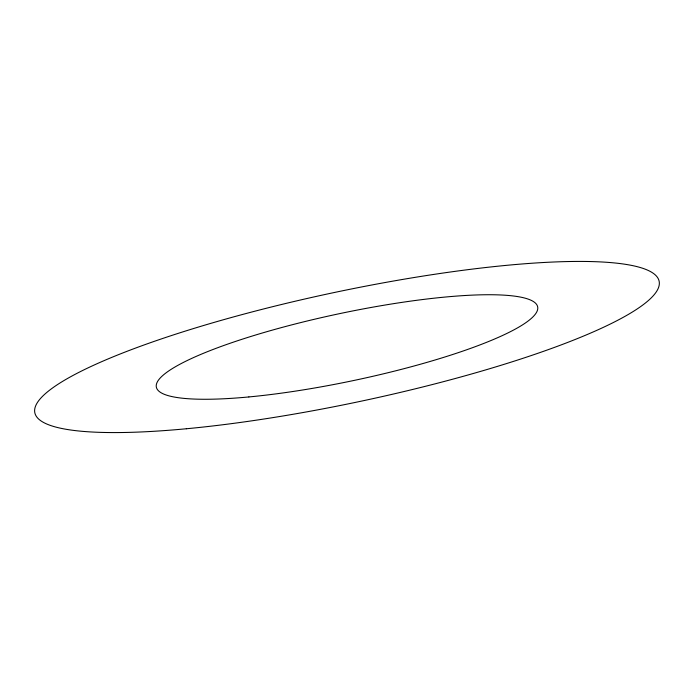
<?xml version="1.0" encoding="UTF-8"?>
<svg xmlns="http://www.w3.org/2000/svg" width="694" height="694" viewBox="0 0 694 694"><rect width="100%" height="100%" fill="white"/><g stroke="black" fill="none" stroke-linecap="round" stroke-linejoin="round"><path stroke-width="1.04" d="M248.868 396.942A194.841 34.171 -11.9 0 0 537.755 308.674A194.841 34.171 -11.9 0 0 254.377 335.384A194.841 34.171 -11.9 0 0 248.868 396.942M186.339 428.762A318.988 55.936 -11.9 0 0 659.3 284.254A318.988 55.936 -11.9 0 0 195.361 327.984A318.988 55.936 -11.9 0 0 186.339 428.762"/></g></svg>
